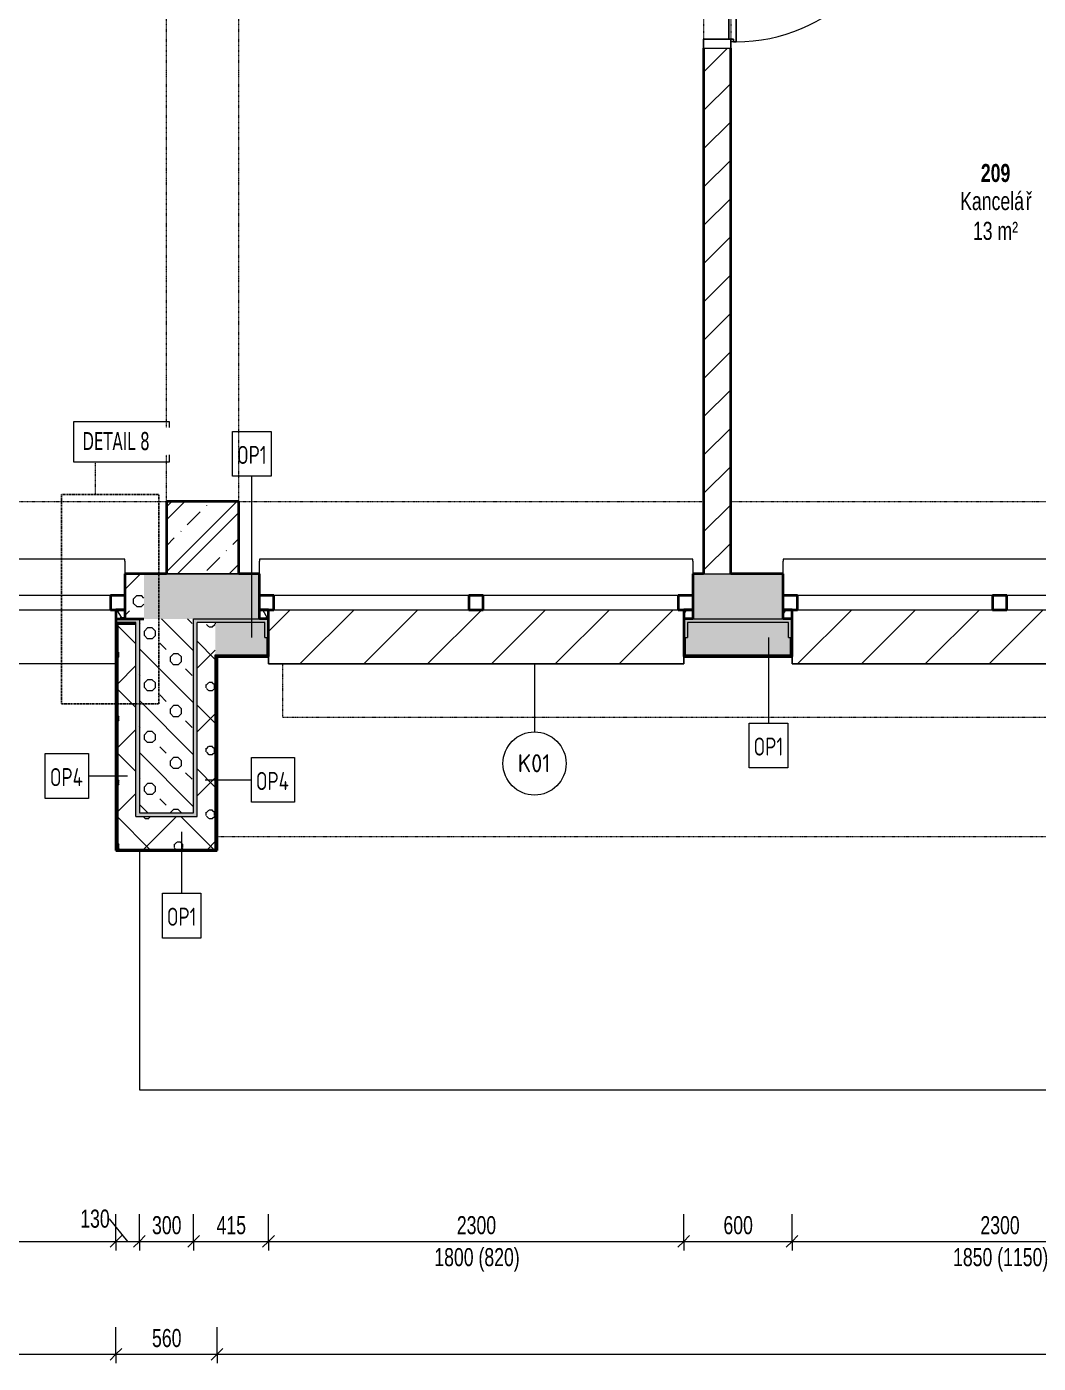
# Model space of a CAD drawing. Header units: millimetres. Extents: x 48671 to 278361, y -45352 to 20466.
# Drawn here: x 82951 to 88553, y -33091 to -25691 of the extents above; entities that cross this region are included whole.
import ezdxf

# ---------------------------------------------------------------- set-up
doc = ezdxf.new("R2010")
doc.units = ezdxf.units.MM
for name, pattern in [('3_Čárkovaná 2_5mm', [5, 2.5, -2.5]), ('Dash dot dot', [5, 2, -1, 0, -1, 0, -1]), ('Čerchovaná se dvěma tečkami', [2.59, 1, -0.53, 0, -0.53, 0, -0.53])]:
    doc.linetypes.add(name, pattern=pattern)
for name, color, linetype, lineweight in [('A-ANNO-DIMS', 211, 'Continuous', 9), ('A-ANNO-DIMS-50', 211, 'Continuous', 9), ('A-AREA-IDEN', 2, 'Continuous', 9), ('A-DETL', 90, 'Continuous', 13), ('A-DOOR', 31, 'Continuous', 13), ('A-DOOR-FRAM', 31, 'Continuous', 25), ('A-FLOR', 192, 'Continuous', 13), ('A-GENM', 13, 'Continuous', 13), ('A-GLAZ', 151, 'Continuous', 13), ('A-WALL', 113, 'Continuous', 13), ('A-WALL-IDEN', 211, 'Continuous', 9), ('A-WALL-PATT', 111, 'Continuous', 35), ('G-ANNO-TEXT', 231, 'Continuous', 9), ('Q-SPCQ', 91, 'Continuous', 13), ('Q-SPCQ-IDEN', 132, 'Continuous', 9), ('S-COLS', 52, 'Continuous', 13)]:
    doc.layers.add(name, color=color, linetype=linetype, lineweight=lineweight)
doc.styles.add('Arial_1', font='arial.ttf', dxfattribs={"width": 0.7, "height": 100})
doc.styles.add('Arial_B', font='arialbd.ttf', dxfattribs={"width": 0.7, "height": 100})
doc.styles.add('ISOCPEUR', font='isocpeur.ttf', dxfattribs={"width": 0.75, "height": 100})
doc.styles.add('ISOCPEUR_1', font='isocpeur.ttf', dxfattribs={"width": 0.9, "height": 100})
doc.styles.add('Tahoma', font='tahoma.ttf', dxfattribs={"width": 0.7, "height": 100})
doc.dimstyles.new('Vnitřní_-_průhledné', dxfattribs={"dimscale": 304.8, "dimtxt": 102.02594, "dimasz": 0.213255, "dimexe": 0.164042, "dimexo": 0.0625, "dimgap": 0.032808, "dimtad": 1, "dimdec": 0, "dimrnd": 5, "dimzin": 0, "dimdsep": 46, "dimtxsty": 'Arial_1', "dimblk1": 'OBLIQUE', "dimblk2": 'OBLIQUE', "dimsah": 1, "dimcen": 0.09, "dimdle": 0.164042, "dimazin": 0, "dimtfac": 1, "dimtdec": 4, "dimtix": 1, "dimtmove": 0, "dimatfit": 3, "dimfxl": 0.492126, "dimfxlon": 1, "dimtvp": 1, "dimtolj": 1, "dimtzin": 0, "dimarcsym": 2})
doc.dimstyles.new('Vnitřní_-_průhledné_2', dxfattribs={"dimscale": 304.8, "dimtxt": 102.02594, "dimasz": 0.213255, "dimexe": 0.164042, "dimexo": 0.0625, "dimgap": 0.032808, "dimtad": 1, "dimdec": 0, "dimrnd": 5, "dimzin": 0, "dimdsep": 46, "dimtxsty": 'Arial_1', "dimblk1": 'OBLIQUE', "dimblk2": 'OBLIQUE', "dimsah": 1, "dimcen": 0.09, "dimdle": 0.164042, "dimazin": 0, "dimtfac": 1, "dimtdec": 4, "dimtix": 1, "dimtmove": 1, "dimatfit": 3, "dimfxl": 0.492126, "dimfxlon": 1, "dimtvp": 1, "dimtolj": 1, "dimtzin": 0, "dimarcsym": 2})
pattern_1 = [(45, (0, 0), (0.0007, 353.5527), []), (315, (0, 0), (353.5527, -0.0007), []), (270, (153.68, 9.56), (176.771, -176.771), [19.139, -334.416]), (270, (199.87, 9.56), (176.771, -176.771), [19.139, -334.416]), (0, (166.57, 23.1), (176.771, 176.771), [19.139, -334.416]), (0, (166.57, -23.1), (176.771, 176.771), [19.139, -334.416]), (45, (153.68, 9.56), (0.0007, 353.5527), [19.139, -230.861]), (45, (186.35, -23.1), (0.0007, 353.5527), [19.139, -230.861]), (315, (186.35, 23.1), (353.5527, -0.0007), [19.139, -230.861]), (315, (153.68, -9.56), (353.5527, -0.0007), [19.139, -230.861])]

# ---------------------------------------------------------------- blocks, each defined once
blk = doc.blocks.new('OKNO_2k_nadsvetlik - OKNO_2k_nadsvetlik 1800x2400-1972502-1NP_NÁVRH B')
at = {"layer": 'A-GLAZ'}
h = blk.add_hatch(dxfattribs=at)
h.set_pattern_fill('FP_55', color=256, style=0, pattern_type=2)
h.set_pattern_definition([(180, (85439.626, -28844.283), (-75, -43.3), [50, -100]), (240, (85389.626, -28844.283), (-0.0011, -86.601905), [50, -100]), (120, (85389.626, -28844.283), (-74.9989, 43.301905), [50, -100])])
h.paths.add_polyline_path([(-1170, 125), (-1200, 125), (-1200, 75), (-1150, 75), (-1150, 125), (-1151, 125)])
h.paths.add_polyline_path([(1150, 125), (1150, 75), (1200, 75), (1200, 125), (1151, 125)])
at = {"layer": 'A-GLAZ', "lineweight": 35}
for p, q in [((-1200, 75), (-1150, 75)), ((-1120, 75), (-1200, 75)), ((-1150, 75), (-1150, 125)), ((-1120, -5), (-1120, 75)), ((40, 75), (-40, 75)), ((-40, 75), (-40, -5)), ((40, -5), (40, 75)), ((1200, 75), (1120, 75)), ((1120, 75), (1120, -5)), ((1150, 125), (1150, 75)), ((1150, 75), (1200, 75)), ((-1200, -5), (-1120, -5)), ((-40, -5), (40, -5)), ((1120, -5), (1200, -5))]:
    blk.add_line(p, q, dxfattribs=at)
at = {"layer": 'A-GLAZ'}
for p, q in [((-40, 75), (-1120, 75)), ((1120, 75), (40, 75)), ((-1120, -5), (-40, -5)), ((40, -5), (1120, -5))]:
    blk.add_line(p, q, dxfattribs=at)
blk = doc.blocks.new('parapet s nosem_vnitní - parapet s nosem_vnitní-1280305-1NP_NÁVRH B')
at = {"layer": 'A-GENM'}
for p, q in [((-1200, -190), (-1200, -120)), ((1200, -120), (1200, -190)), ((-1200, -190), (-1200, -200)), ((-1200, -200), (1200, -200)), ((1200, -200), (1200, -190))]:
    blk.add_line(p, q, dxfattribs=at)
blk = doc.blocks.new('parapet_ext - parapet_ext-1801991-1NP_NÁVRH B')
at = {"layer": 'Q-SPCQ'}
h = blk.add_hatch(dxfattribs=at)
h.set_pattern_fill('FP_56', color=11, style=0, pattern_type=2)
h.set_pattern_definition([(225, (85439.63, -28919.28), (176.7767, -176.7767), [])])
h.paths.add_polyline_path([(-1150, 300), (-1150, 0), (1150, 0), (1150, 300), (-1120, 300)])
at = {"layer": 'Q-SPCQ', "color": 21, "lineweight": 25}
for p, q in [((-1150, 258), (-1150, 300)), ((-1150, 300), (1150, 300)), ((1150, 300), (1150, 258))]:
    blk.add_line(p, q, dxfattribs=at)
blk = doc.blocks.new('OKNO_2k_nadsvetlik - OKNO_2k_nadsvetlik 2400 x 1850-1972488-1NP_NÁVRH B')
at = {"layer": 'A-GLAZ'}
h = blk.add_hatch(dxfattribs=at)
h.set_pattern_fill('FP_57', color=256, style=0, pattern_type=2)
h.set_pattern_definition([(180, (88339.626, -28844.283), (-75, -43.3), [50, -100]), (240, (88289.626, -28844.283), (-0.0011, -86.601905), [50, -100]), (120, (88289.626, -28844.283), (-74.9989, 43.301905), [50, -100])])
h.paths.add_polyline_path([(1151, 125), (1150, 125), (1150, 75), (1200, 75), (1200, 125), (1170, 125)])
h.paths.add_polyline_path([(-1151, 125), (-1200, 125), (-1200, 75), (-1150, 75), (-1150, 125)])
at = {"layer": 'A-GLAZ', "lineweight": 35}
for p, q in [((-1200, 75), (-1150, 75)), ((-1120, 75), (-1200, 75)), ((-1150, 75), (-1150, 125)), ((-1120, -5), (-1120, 75)), ((40, 75), (-40, 75)), ((-40, 75), (-40, -5)), ((40, -5), (40, 75)), ((1200, 75), (1120, 75)), ((1120, 75), (1120, -5)), ((1150, 125), (1150, 75)), ((1150, 75), (1200, 75)), ((-1200, -5), (-1120, -5)), ((-40, -5), (40, -5)), ((1120, -5), (1200, -5))]:
    blk.add_line(p, q, dxfattribs=at)
at = {"layer": 'A-GLAZ'}
for p, q in [((-40, 75), (-1120, 75)), ((1120, 75), (40, 75)), ((-1120, -5), (-40, -5)), ((40, -5), (1120, -5))]:
    blk.add_line(p, q, dxfattribs=at)
blk = doc.blocks.new('parapet_ext - parapet_ext-V15-1NP_NÁVRH B')
at = {"layer": 'Q-SPCQ'}
h = blk.add_hatch(dxfattribs=at)
h.set_pattern_fill('FP_58', color=11, style=0, pattern_type=2)
h.set_pattern_definition([(225, (88339.63, -28919.28), (176.7767, -176.7767), [])])
h.paths.add_polyline_path([(-1150, 300), (-1150, 0), (1150, 0), (1150, 300), (-1120, 300)])
at = {"layer": 'Q-SPCQ', "color": 21, "lineweight": 25}
for p, q in [((-1150, 258), (-1150, 300)), ((-1150, 300), (1150, 300)), ((1150, 300), (1150, 258))]:
    blk.add_line(p, q, dxfattribs=at)
blk = doc.blocks.new('DVERE_1k_oblozka - DD03_01_900x1970_koupelna-V47-1NP_NÁVRH B')
at = {"layer": 'A-DOOR'}
for p, q in [((-465, 72.1), (-465, 1032.1)), ((355, 102.1), (-355, 102.1)), ((465, 102.1), (465, 72.1)), ((-450, 72.1), (-500, 72.1)), ((-500, 72.1), (-500, -77.9)), ((-450, -77.9), (-450, 72.1)), ((500, 72.1), (450, 72.1)), ((450, 72.1), (450, -77.9)), ((500, -77.9), (500, 72.1)), ((-500, -77.9), (-450, -77.9)), ((450, -77.9), (500, -77.9))]:
    blk.add_line(p, q, dxfattribs=at)
at = {"layer": 'A-DOOR', "lineweight": 25}
for p, q in [((465, 102.1), (-465, 102.1)), ((-465, 102.1), (-465, 87.1)), ((-465, 87.1), (-450, 87.1)), ((-450, 87.1), (-450, 72.1)), ((450, 72.1), (450, 87.1)), ((450, 87.1), (465, 87.1)), ((465, 87.1), (465, 102.1)), ((-450, 62.1), (450, 62.1))]:
    blk.add_line(p, q, dxfattribs=at)
at = {"layer": 'A-DOOR', "linetype": 'Čerchovaná se dvěma tečkami'}
for p, q in [((-450, 72.1), (450, 72.1)), ((-450, -77.9), (450, -77.9))]:
    blk.add_line(p, q, dxfattribs=at)
at = {"layer": 'A-DOOR'}
blk.add_arc((-465, 102.1), 930, 360, 90, dxfattribs=at)
at = {"layer": 'A-DOOR-FRAM'}
for p, q in [((-450, 72.1), (-500, 72.1)), ((-450, -77.9), (-450, 72.1)), ((450, 72.1), (450, -77.9)), ((450, 72.1), (500, 72.1)), ((-500, -77.9), (-450, -77.9)), ((500, -77.9), (450, -77.9))]:
    blk.add_line(p, q, dxfattribs=at)
blk = doc.blocks.new('OKNO_3k_nadsvetlik - OKNO_3k_nadsvetlik_3495 x 1850-1975438-1NP_NÁVRH B')
at = {"layer": 'A-GLAZ'}
h = blk.add_hatch(dxfattribs=at)
h.set_pattern_fill('FP_99', color=11, style=0, pattern_type=2)
h.set_pattern_definition([(180, (81747.126, -28844.283), (-75, -43.3), [50, -100]), (240, (81697.126, -28844.283), (-0.0011, -86.601905), [50, -100]), (120, (81697.126, -28844.283), (-74.9989, 43.301905), [50, -100])])
h.paths.add_polyline_path([(-1698.5, 125), (-1747.5, 125), (-1747.5, 75), (-1697.5, 75), (-1697.5, 125)])
h.paths.add_polyline_path([(1747.5, 125), (1697.5, 125), (1697.5, 75), (1747.5, 75)])
at = {"layer": 'A-GLAZ', "color": 1, "lineweight": 35}
for p, q in [((-1747.5, 75), (-1697.5, 75)), ((-1667.5, 75), (-1747.5, 75)), ((-1697.5, 75), (-1697.5, 125)), ((-1667.5, -5), (-1667.5, 75)), ((-507.5, 75), (-587.5, 75)), ((-587.5, 75), (-587.5, -5)), ((-507.5, -5), (-507.5, 75)), ((587.5, 75), (507.5, 75)), ((507.5, 75), (507.5, -5)), ((587.5, -5), (587.5, 75)), ((1747.5, 75), (1667.5, 75)), ((1667.5, 75), (1667.5, -5)), ((1697.5, 125), (1697.5, 75)), ((1697.5, 75), (1747.5, 75)), ((-1747.5, -5), (-1667.5, -5)), ((-587.5, -5), (-507.5, -5)), ((507.5, -5), (587.5, -5)), ((1667.5, -5), (1747.5, -5))]:
    blk.add_line(p, q, dxfattribs=at)
at = {"layer": 'A-GLAZ', "color": 11}
for p, q in [((-587.5, 75), (-1667.5, 75)), ((507.5, 75), (-507.5, 75)), ((1667.5, 75), (587.5, 75)), ((-1667.5, -5), (-587.5, -5)), ((-507.5, -5), (507.5, -5)), ((587.5, -5), (1667.5, -5))]:
    blk.add_line(p, q, dxfattribs=at)
blk = doc.blocks.new('parapet s nosem_vnitní - parapet s nosem_vnitní-1423029-1NP_NÁVRH B')
at = {"layer": 'A-GENM', "color": 11}
for p, q in [((-1747.5, -190), (-1747.5, -120)), ((-1747.5, -190), (-1747.5, -200)), ((-1747.5, -200), (1722.5, -200))]:
    blk.add_line(p, q, dxfattribs=at)
blk = doc.blocks.new('parapet_ext - parapet_ext-1802047-1NP_NÁVRH B')
at = {"layer": 'Q-SPCQ', "color": 11}
for p, q in [((-1697.5, 300), (1697.5, 300)), ((1697.5, 300), (1697.5, 258))]:
    blk.add_line(p, q, dxfattribs=at)
blk = doc.blocks.new('DIMBLOCK125-1NP_NÁVRH B')
at = {"layer": 'A-ANNO-DIMS-50'}
for p, q in [((80049.6, -32416.4), (80049.6, -32266.4)), ((83444.6, -32416.4), (83444.6, -32266.4)), ((80049.6, -32416.4), (83444.6, -32416.4)), ((80049.6, -32416.4), (80049.6, -32466.4)), ((83444.6, -32416.4), (83444.6, -32466.4))]:
    blk.add_line(p, q, dxfattribs=at)
at = {"layer": 'A-ANNO-DIMS-50', "lineweight": 18}
for p, q in [((80049.6, -32416.4), (80082.1, -32383.9)), ((83444.6, -32416.4), (83477.1, -32383.9)), ((80049.6, -32416.4), (80017.1, -32448.9)), ((83444.6, -32416.4), (83412.1, -32448.9))]:
    blk.add_line(p, q, dxfattribs=at)
at = {"layer": 'A-ANNO-DIMS-50', "color": 0, "char_height": 100, "attachment_point": 1, "line_spacing_factor": 0.941778, "style": 'Arial_1'}
for s, insert, width in [('3395', (81640.4, -32276.6), 256.164), ('1850 (1160)', (81488.9, -32453.6), 619.69)]:
    blk.add_mtext(s, dxfattribs=dict(at, insert=insert, width=width))
blk = doc.blocks.new('_Oblique')
at = {"color": 0, "linetype": 'ByBlock', "lineweight": -2}
blk.add_line((-0.5, -0.5), (0.5, 0.5), dxfattribs=at)
blk = doc.blocks.new('DIMBLOCK126-1NP_NÁVRH B')
at = {"layer": 'A-ANNO-DIMS-50'}
for p, q in [((83444.6, -32416.4), (83444.6, -32266.4)), ((83574.6, -32416.4), (83574.6, -32266.4)), ((83407.2, -32291.8), (83509.6, -32416.4)), ((83407.2, -32291.8), (83407.2, -32291.8)), ((83444.6, -32416.4), (83574.6, -32416.4)), ((83444.6, -32416.4), (83444.6, -32466.4)), ((83574.6, -32416.4), (83574.6, -32466.4))]:
    blk.add_line(p, q, dxfattribs=at)
at = {"layer": 'A-ANNO-DIMS-50', "lineweight": 18}
for p, q in [((83444.6, -32416.4), (83477.1, -32383.9)), ((83574.6, -32416.4), (83607.1, -32383.9)), ((83444.6, -32416.4), (83412.1, -32448.9)), ((83574.6, -32416.4), (83542.1, -32448.9))]:
    blk.add_line(p, q, dxfattribs=at)
at = {"layer": 'A-ANNO-DIMS-50', "color": 0, "insert": (83247.1, -32240.5), "char_height": 100, "width": 192.123, "attachment_point": 1, "line_spacing_factor": 0.941778, "style": 'Arial_1'}
blk.add_mtext('130', dxfattribs=at)
blk = doc.blocks.new('DIMBLOCK127-1NP_NÁVRH B')
at = {"layer": 'A-ANNO-DIMS-50'}
for p, q in [((83574.6, -32416.4), (83574.6, -32266.4)), ((83874.6, -32416.4), (83874.6, -32266.4)), ((83574.6, -32416.4), (83874.6, -32416.4)), ((83574.6, -32416.4), (83574.6, -32466.4)), ((83874.6, -32416.4), (83874.6, -32466.4))]:
    blk.add_line(p, q, dxfattribs=at)
at = {"layer": 'A-ANNO-DIMS-50', "lineweight": 18}
for p, q in [((83574.6, -32416.4), (83607.1, -32383.9)), ((83874.6, -32416.4), (83907.1, -32383.9)), ((83574.6, -32416.4), (83542.1, -32448.9)), ((83874.6, -32416.4), (83842.1, -32448.9))]:
    blk.add_line(p, q, dxfattribs=at)
at = {"layer": 'A-ANNO-DIMS-50', "color": 0, "insert": (83644.6, -32276.6), "char_height": 100, "width": 192.123, "attachment_point": 1, "line_spacing_factor": 0.941778, "style": 'Arial_1'}
blk.add_mtext('300', dxfattribs=at)
blk = doc.blocks.new('DIMBLOCK128-1NP_NÁVRH B')
at = {"layer": 'A-ANNO-DIMS-50'}
for p, q in [((83874.6, -32416.4), (83874.6, -32266.4)), ((84289.6, -32416.4), (84289.6, -32266.4)), ((83874.6, -32416.4), (84289.6, -32416.4)), ((83874.6, -32416.4), (83874.6, -32466.4)), ((84289.6, -32416.4), (84289.6, -32466.4))]:
    blk.add_line(p, q, dxfattribs=at)
at = {"layer": 'A-ANNO-DIMS-50', "lineweight": 18}
for p, q in [((83874.6, -32416.4), (83907.1, -32383.9)), ((84289.6, -32416.4), (84322.1, -32383.9)), ((83874.6, -32416.4), (83842.1, -32448.9)), ((84289.6, -32416.4), (84257.1, -32448.9))]:
    blk.add_line(p, q, dxfattribs=at)
at = {"layer": 'A-ANNO-DIMS-50', "color": 0, "insert": (84002.1, -32276.6), "char_height": 100, "width": 192.123, "attachment_point": 1, "line_spacing_factor": 0.941778, "style": 'Arial_1'}
blk.add_mtext('415', dxfattribs=at)
blk = doc.blocks.new('DIMBLOCK129-1NP_NÁVRH B')
at = {"layer": 'A-ANNO-DIMS-50'}
for p, q in [((84289.6, -32416.4), (84289.6, -32266.4)), ((86589.6, -32416.4), (86589.6, -32266.4)), ((84289.6, -32416.4), (86589.6, -32416.4)), ((84289.6, -32416.4), (84289.6, -32466.4)), ((86589.6, -32416.4), (86589.6, -32466.4))]:
    blk.add_line(p, q, dxfattribs=at)
at = {"layer": 'A-ANNO-DIMS-50', "lineweight": 18}
for p, q in [((84289.6, -32416.4), (84322.1, -32383.9)), ((86589.6, -32416.4), (86622.1, -32383.9)), ((84289.6, -32416.4), (84257.1, -32448.9)), ((86589.6, -32416.4), (86557.1, -32448.9))]:
    blk.add_line(p, q, dxfattribs=at)
at = {"layer": 'A-ANNO-DIMS-50', "color": 0, "char_height": 100, "attachment_point": 1, "line_spacing_factor": 0.941778, "style": 'Arial_1'}
for s, insert, width in [('2300', (85332.9, -32276.6), 256.164), ('1800 (820)', (85208.1, -32453.6), 555.649)]:
    blk.add_mtext(s, dxfattribs=dict(at, insert=insert, width=width))
blk = doc.blocks.new('DIMBLOCK130-1NP_NÁVRH B')
at = {"layer": 'A-ANNO-DIMS-50'}
for p, q in [((86589.6, -32416.4), (86589.6, -32266.4)), ((87189.6, -32416.4), (87189.6, -32266.4)), ((86589.6, -32416.4), (87189.6, -32416.4)), ((86589.6, -32416.4), (86589.6, -32466.4)), ((87189.6, -32416.4), (87189.6, -32466.4))]:
    blk.add_line(p, q, dxfattribs=at)
at = {"layer": 'A-ANNO-DIMS-50', "lineweight": 18}
for p, q in [((86589.6, -32416.4), (86622.1, -32383.9)), ((87189.6, -32416.4), (87222.1, -32383.9)), ((86589.6, -32416.4), (86557.1, -32448.9)), ((87189.6, -32416.4), (87157.1, -32448.9))]:
    blk.add_line(p, q, dxfattribs=at)
at = {"layer": 'A-ANNO-DIMS-50', "color": 0, "insert": (86809.6, -32276.6), "char_height": 100, "width": 192.123, "attachment_point": 1, "line_spacing_factor": 0.941778, "style": 'Arial_1'}
blk.add_mtext('600', dxfattribs=at)
blk = doc.blocks.new('DIMBLOCK131-1NP_NÁVRH B')
at = {"layer": 'A-ANNO-DIMS-50'}
for p, q in [((87189.6, -32416.4), (87189.6, -32266.4)), ((89489.6, -32416.4), (89489.6, -32266.4)), ((87189.6, -32416.4), (89489.6, -32416.4)), ((87189.6, -32416.4), (87189.6, -32466.4)), ((89489.6, -32416.4), (89489.6, -32466.4))]:
    blk.add_line(p, q, dxfattribs=at)
at = {"layer": 'A-ANNO-DIMS-50', "lineweight": 18}
for p, q in [((87189.6, -32416.4), (87222.1, -32383.9)), ((89489.6, -32416.4), (89522.1, -32383.9)), ((87189.6, -32416.4), (87157.1, -32448.9)), ((89489.6, -32416.4), (89457.1, -32448.9))]:
    blk.add_line(p, q, dxfattribs=at)
at = {"layer": 'A-ANNO-DIMS-50', "color": 0, "char_height": 100, "attachment_point": 1, "line_spacing_factor": 0.941778, "style": 'Arial_1'}
for s, insert, width in [('2300', (88232.9, -32276.6), 256.164), ('1850 (1150)', (88081.4, -32453.6), 619.69)]:
    blk.add_mtext(s, dxfattribs=dict(at, insert=insert, width=width))
blk = doc.blocks.new('DIMBLOCK155-1NP_NÁVRH B')
at = {"layer": 'A-ANNO-DIMS-50'}
for p, q in [((77231.6, -33041.3), (77231.6, -32891.3)), ((83444.6, -33041.3), (83444.6, -32891.3)), ((77231.6, -33041.3), (83444.6, -33041.3)), ((77231.6, -33041.3), (77231.6, -33091.3)), ((83444.6, -33041.3), (83444.6, -33091.3))]:
    blk.add_line(p, q, dxfattribs=at)
at = {"layer": 'A-ANNO-DIMS-50', "lineweight": 18}
for p, q in [((77231.6, -33041.3), (77199.1, -33073.8)), ((77231.6, -33041.3), (77264.1, -33008.8)), ((83444.6, -33041.3), (83412.1, -33073.8)), ((83444.6, -33041.3), (83477.1, -33008.8))]:
    blk.add_line(p, q, dxfattribs=at)
at = {"layer": 'A-ANNO-DIMS-50', "color": 0, "insert": (80231.4, -32901.5), "char_height": 100, "width": 256.164, "attachment_point": 1, "line_spacing_factor": 0.941778, "style": 'Arial_1'}
blk.add_mtext('6215', dxfattribs=at)
blk = doc.blocks.new('DIMBLOCK156-1NP_NÁVRH B')
at = {"layer": 'A-ANNO-DIMS-50'}
for p, q in [((83444.6, -33041.3), (83444.6, -32891.3)), ((84004.6, -33041.3), (84004.6, -32891.3)), ((83444.6, -33041.3), (84004.6, -33041.3)), ((83444.6, -33041.3), (83444.6, -33091.3)), ((84004.6, -33041.3), (84004.6, -33091.3))]:
    blk.add_line(p, q, dxfattribs=at)
at = {"layer": 'A-ANNO-DIMS-50', "lineweight": 18}
for p, q in [((83444.6, -33041.3), (83412.1, -33073.8)), ((83444.6, -33041.3), (83477.1, -33008.8)), ((84004.6, -33041.3), (83972.1, -33073.8)), ((84004.6, -33041.3), (84037.1, -33008.8))]:
    blk.add_line(p, q, dxfattribs=at)
at = {"layer": 'A-ANNO-DIMS-50', "color": 0, "insert": (83644.6, -32901.5), "char_height": 100, "width": 192.123, "attachment_point": 1, "line_spacing_factor": 0.941778, "style": 'Arial_1'}
blk.add_mtext('560', dxfattribs=at)
blk = doc.blocks.new('DIMBLOCK157-1NP_NÁVRH B')
at = {"layer": 'A-ANNO-DIMS-50'}
for p, q in [((84004.6, -33041.3), (84004.6, -32891.3)), ((95844.6, -33041.3), (95844.6, -32891.3)), ((84004.6, -33041.3), (95844.6, -33041.3)), ((84004.6, -33041.3), (84004.6, -33091.3)), ((95844.6, -33041.3), (95844.6, -33091.3))]:
    blk.add_line(p, q, dxfattribs=at)
at = {"layer": 'A-ANNO-DIMS-50', "lineweight": 18}
for p, q in [((84004.6, -33041.3), (83972.1, -33073.8)), ((84004.6, -33041.3), (84037.1, -33008.8)), ((95844.6, -33041.3), (95812.1, -33073.8)), ((95844.6, -33041.3), (95877.1, -33008.8))]:
    blk.add_line(p, q, dxfattribs=at)
at = {"layer": 'A-ANNO-DIMS-50', "color": 0, "insert": (89791.2, -32901.5), "char_height": 100, "width": 320.204, "attachment_point": 1, "line_spacing_factor": 0.941778, "style": 'Arial_1'}
blk.add_mtext('11840', dxfattribs=at)
blk = doc.blocks.new('Popiska speciální vybavení - Popiska okna_Bublina-1426311-1NP_NÁVRH B')
at = {"layer": 'Q-SPCQ-IDEN'}
blk.add_circle((0, 0), 3.5, dxfattribs=at)

msp = doc.modelspace()

# ---------------------------------------------------------------- hatches: boundary and pattern name
at = {"layer": 'A-WALL-PATT', "lineweight": 13}
h = msp.add_hatch(dxfattribs=at)
h.set_pattern_fill('FP_21', color=256, style=0, pattern_type=2)
h.set_pattern_definition([(45, (0, 0), (-106.06602, 106.06602), [])])
h.paths.add_polyline_path([(86771.1, -28719.3), (86849.6, -28719.3), (86849.6, -25809.3), (86699.6, -25809.3), (86699.6, -28719.3)])
h.paths.add_polyline_path([(86849.6, -24809.3), (86849.6, -24281.8), (86699.6, -24281.8), (86699.6, -24809.3), (86774.6, -24809.3)])
h = msp.add_hatch(dxfattribs=at)
h.set_pattern_fill('FP_18', color=256, angle=45, style=0, pattern_type=2)
h.set_pattern_definition([(45, (87111.85, -28969.28), (-143.684, 143.684), []), (360, (87340.8, -28901.98), (143.684, 143.684), [25.4, -261.968]), (45, (87366.2, -28901.98), (-143.684, 143.684), [25.4, -177.8]), (90, (87384.15, -28884.02), (-143.684, 143.684), [25.4, -261.968]), (135, (87384.15, -28858.62), (-143.684, -143.684), [25.4, -177.8]), (360, (87340.8, -28840.66), (143.684, 143.684), [25.4, -261.968]), (45, (87322.83, -28858.62), (-143.684, 143.684), [25.4, -177.8]), (90, (87322.83, -28884.02), (-143.684, 143.684), [25.4, -261.968]), (135, (87340.8, -28901.98), (-143.684, -143.684), [25.4, -177.8]), (45, (87407.38, -28817.44), (-143.684, 143.684), [50.8, -152.4])])
h.paths.add_polyline_path([(95974.6, -28969.3), (96390.4, -28969.3), (96390.4, -28719.3), (95609.6, -28719.3), (95609.6, -28969.3), (95844, -28969.3)])
h.paths.add_polyline_path([(94389.6, -28969.3), (94709.6, -28969.3), (94709.6, -28719.3), (94389.6, -28719.3), (94389.6, -28884.9)])
h.paths.add_polyline_path([(92589.6, -28969.3), (93189.6, -28969.3), (93189.6, -28719.3), (92589.6, -28719.3)])
h.paths.add_polyline_path([(90189.6, -28969.3), (90189.6, -28719.3), (89539.6, -28719.3), (89539.6, -28969.3), (90124.6, -28969.3)])
h.paths.add_polyline_path([(86699.6, -28969.3), (87139.6, -28969.3), (87139.6, -28719.3), (86639.6, -28719.3), (86639.6, -28969.3)])
h.paths.add_polyline_path([(79924.6, -28969.3), (79999.6, -28969.3), (79999.6, -28719.3), (79399.6, -28719.3), (79399.6, -28969.3)])
h.paths.add_polyline_path([(84124.6, -28969.3), (84239.6, -28969.3), (84239.6, -28719.3), (83599.6, -28719.3), (83599.6, -28969.3), (83874.6, -28969.3)])
h.paths.add_polyline_path([(77689.6, -28969.3), (78199.6, -28969.3), (78199.6, -28719.3), (77689.6, -28719.3)])
h = msp.add_hatch(dxfattribs=at)
h.set_pattern_fill('FP_100', color=11, angle=45, style=0, pattern_type=2)
h.set_pattern_definition([(45, (83618.97, -28969.28), (-143.68, 143.68), []), (360, (83847.92, -28901.98), (143.684, 143.684), [25.4, -261.97]), (45, (83873.32, -28901.98), (-143.68, 143.68), [25.4, -177.8]), (90, (83891.28, -28884.02), (-143.684, 143.684), [25.4, -261.97]), (135, (83891.28, -28858.62), (-143.68, -143.68), [25.4, -177.8]), (360, (83847.92, -28840.66), (143.684, 143.684), [25.4, -261.97]), (45, (83829.96, -28858.62), (-143.68, 143.68), [25.4, -177.8]), (90, (83829.96, -28884.02), (-143.684, 143.684), [25.4, -261.97]), (135, (83847.92, -28901.98), (-143.68, -143.68), [25.4, -177.8]), (45, (83914.5, -28817.44), (-143.68, 143.68), [50.8, -152.4])])
h.paths.add_polyline_path([(83494.6, -28969.3), (83599.6, -28969.3), (83599.6, -28719.3), (83494.6, -28719.3), (83494.6, -28884.9)])
h = msp.add_hatch(dxfattribs=at)
h.set_pattern_fill('FP_8', color=11, style=0, pattern_type=2)
h.set_pattern_definition(pattern_1)
h.paths.add_polyline_path([(94709.9, -29169.3), (94751.6, -29169.3), (94751.6, -29073.3), (94739.6, -29073.3), (94739.6, -28989.3), (94359.6, -28989.3), (94359.6, -29073.3), (94347.6, -29073.3), (94347.6, -29169.3)])
h.paths.add_polyline_path([(95567.6, -29169.3), (95854.6, -29169.3), (95854.6, -28988.3), (95844.6, -28988.3), (95844.6, -28989.3), (95579.6, -28989.3), (95579.6, -29073.3), (95567.6, -29073.3)])
h.paths.add_polyline_path([(96274.6, -29169.3), (96294.6, -29169.3), (96294.6, -28989.3), (96274.6, -28989.3), (96274.6, -29051.3)])
h.paths.add_polyline_path([(93231.6, -29169.3), (93231.6, -29073.3), (93219.6, -29073.3), (93219.6, -28989.3), (92559.6, -28989.3), (92559.6, -29073.3), (92547.6, -29073.3), (92547.6, -29169.3), (92819.7, -29169.3)])
h.paths.add_polyline_path([(90231.6, -29169.3), (90231.6, -29073.3), (90219.6, -29073.3), (90219.6, -28989.3), (89509.6, -28989.3), (89509.6, -29073.3), (89497.6, -29073.3), (89497.6, -29169.3), (89795.4, -29169.3)])
h.paths.add_polyline_path([(86771.1, -29169.3), (87181.6, -29169.3), (87181.6, -29073.3), (87169.6, -29073.3), (87169.6, -28989.3), (86609.6, -28989.3), (86609.6, -29073.3), (86597.6, -29073.3), (86597.6, -29169.3)])
h.paths.add_polyline_path([(84004.6, -29169.3), (84281.6, -29169.3), (84281.6, -29073.3), (84269.6, -29073.3), (84269.6, -28989.3), (83994.6, -28989.3), (83994.6, -29169.3), (83999.6, -29169.3)])
h.paths.add_polyline_path([(79966.4, -29169.3), (80041.6, -29169.3), (80041.6, -29073.3), (80029.6, -29073.3), (80029.6, -28989.3), (79369.6, -28989.3), (79369.6, -29073.3), (79357.6, -29073.3), (79357.6, -29169.3)])
h.paths.add_polyline_path([(78076.2, -29169.3), (78241.6, -29169.3), (78241.6, -29073.3), (78229.6, -29073.3), (78229.6, -28989.3), (77239.6, -28989.3), (77239.6, -29169.3), (77698.1, -29169.3)])
at = {"layer": 'A-WALL-PATT'}
h = msp.add_hatch(color=11, dxfattribs=at)
h.paths.add_polyline_path([(95579.6, -29073.3), (95579.6, -28989.3), (95844.6, -28989.3), (95844.6, -28988.3), (95974.6, -28988.3), (95974.6, -28969.3), (95559.6, -28969.3), (95559.6, -29073.3), (95567.6, -29073.3)])
h.paths.add_polyline_path([(94751.6, -29073.3), (94759.6, -29073.3), (94759.6, -28969.3), (94339.6, -28969.3), (94339.6, -29073.3), (94359.6, -29073.3), (94359.6, -28989.3), (94739.6, -28989.3), (94739.6, -29073.3)])
h.paths.add_polyline_path([(93231.6, -29073.3), (93239.6, -29073.3), (93239.6, -28969.3), (92539.6, -28969.3), (92539.6, -29073.3), (92559.6, -29073.3), (92559.6, -28989.3), (93219.6, -28989.3), (93219.6, -29073.3)])
h.paths.add_polyline_path([(90239.6, -29073.3), (90239.6, -28969.3), (89489.6, -28969.3), (89489.6, -29073.3), (89509.6, -29073.3), (89509.6, -28989.3), (90219.6, -28989.3), (90219.6, -29073.3), (90236.6, -29073.3)])
h.paths.add_polyline_path([(86597.6, -29073.3), (86609.6, -29073.3), (86609.6, -28989.3), (87169.6, -28989.3), (87169.6, -29073.3), (87189.6, -29073.3), (87189.6, -28969.3), (86589.6, -28969.3), (86589.6, -29073.3), (86592.6, -29073.3)])
h.paths.add_polyline_path([(84289.6, -29073.3), (84289.6, -28969.3), (83874.6, -28969.3), (83874.6, -28989.3), (84269.6, -28989.3), (84269.6, -29073.3), (84286.6, -29073.3)])
h.paths.add_polyline_path([(80046.6, -29073.3), (80049.6, -29073.3), (80049.6, -28969.3), (79349.6, -28969.3), (79349.6, -29073.3), (79369.6, -29073.3), (79369.6, -28989.3), (80029.6, -28989.3), (80029.6, -29073.3), (80041.6, -29073.3)])
h.paths.add_polyline_path([(78241.6, -29073.3), (78249.6, -29073.3), (78249.6, -28969.3), (77419.6, -28969.3), (77419.6, -28989.3), (78229.6, -28989.3), (78229.6, -29073.3)])
h.paths.add_polyline_path([(83574.6, -28989.3), (83574.6, -28969.3), (83444.6, -28969.3), (83444.6, -28989.3), (83554.6, -28989.3)])
at = {"layer": 'A-WALL-PATT', "lineweight": 13}
h = msp.add_hatch(dxfattribs=at)
h.set_pattern_fill('FP_8', color=11, style=0, pattern_type=2)
h.set_pattern_definition(pattern_1)
h.paths.add_polyline_path([(83454.6, -30064.3), (83554.6, -30064.3), (83554.6, -28999.3), (83454.6, -28999.3), (83454.6, -30044.3)])
for points in [[(83554.6, -30044.3), (83574.6, -30044.3), (83574.6, -28989.3), (83554.6, -28989.3), (83554.6, -29550.6)], [(83874.6, -30064.3), (83894.6, -30064.3), (83894.6, -28989.3), (83874.6, -28989.3), (83874.6, -30044.3)], [(83874.6, -30064.3), (83874.6, -30044.3), (83554.6, -30044.3), (83554.6, -30064.3), (83746.8, -30064.3)]]:
    msp.add_hatch(color=11, dxfattribs=at).paths.add_polyline_path(points)
h = msp.add_hatch(dxfattribs=at)
h.set_pattern_fill('FP_24', color=256, angle=45, style=0, pattern_type=2)
h.set_pattern_definition([(135, (83874.63, -29434.94), (-143.684, -143.684), []), (90, (83807.32, -29205.99), (-143.684, 143.684), [25.4, -261.968]), (135, (83807.32, -29180.6), (-143.684, -143.684), [25.4, -177.8]), (180, (83789.36, -29162.63), (-143.684, -143.684), [25.4, -261.968]), (225, (83763.96, -29162.63), (143.684, -143.684), [25.4, -177.8]), (90, (83746, -29205.99), (-143.684, 143.684), [25.4, -261.968]), (135, (83763.96, -29223.95), (-143.684, -143.684), [25.4, -177.8]), (180, (83789.36, -29223.95), (-143.684, -143.684), [25.4, -261.968]), (225, (83807.32, -29206), (143.684, -143.684), [25.4, -177.8]), (135, (83722.78, -29139.4), (-143.684, -143.684), [50.8, -152.4])])
h.paths.add_polyline_path([(83746.8, -30044.3), (83874.6, -30044.3), (83874.6, -28969.3), (83574.6, -28969.3), (83574.6, -30044.3)])
h = msp.add_hatch(dxfattribs=at)
h.set_pattern_fill('FP_8', color=11, style=0, pattern_type=2)
h.set_pattern_definition(pattern_1)
h.paths.add_polyline_path([(83994.6, -30244.3), (83994.6, -28999.3), (83894.6, -28999.3), (83894.6, -30244.3)])
h = msp.add_hatch(dxfattribs=at)
h.set_pattern_fill('FP_8', color=11, style=0, pattern_type=2)
h.set_pattern_definition(pattern_1)
h.paths.add_polyline_path([(83454.6, -30244.3), (83894.6, -30244.3), (83894.6, -30064.3), (83454.6, -30064.3)])
at = {"layer": 'S-COLS'}
h = msp.add_hatch(dxfattribs=at)
h.set_pattern_fill('FP_26', color=256, style=0, pattern_type=2)
h.set_pattern_definition([(45, (0, 0), (-179.6051, 179.6051), []), (45, (71.84, 0), (-179.6051, 179.6051), []), (45, (215.53, 0), (-107.7631, 251.4472), [101.6, -50.8, 1.676, -49.124])])
h.paths.add_polyline_path([(84124.6, -28719.3), (84124.6, -28319.3), (83724.6, -28319.3), (83724.6, -28719.3), (83746.8, -28719.3)])

# ---------------------------------------------------------------- linework, layer by layer
at = {"layer": 'A-DETL', "linetype": 'Dash dot dot'}
for p, q in [((83724.6, -28319.3), (83724.6, -22679.3)), ((84124.6, -28319.3), (84124.6, -22679.3)), ((83331.1, -28280.7), (83331.1, -28100.7)), ((80024.6, -28319.3), (83724.6, -28319.3)), ((84124.6, -28319.3), (86699.6, -28319.3)), ((86849.6, -28319.3), (89724.6, -28319.3)), ((84369.6, -29514.3), (84369.6, -29219.3)), ((84369.6, -29514.3), (89454.6, -29514.3)), ((84004.6, -30174.3), (95844.6, -30174.3))]:
    msp.add_line(p, q, dxfattribs=at)
at = {"layer": 'A-DETL'}
for p, q in [((83208.8, -27878.5), (83208.8, -28100.7)), ((83741.3, -27878.5), (83208.8, -27878.5)), ((83741.3, -28100.7), (83741.3, -27878.5)), ((83208.8, -28100.7), (83741.3, -28100.7))]:
    msp.add_line(p, q, dxfattribs=at)
at = {"layer": 'A-DETL', "linetype": '3_Čárkovaná 2_5mm', "lineweight": 25}
for p, q in [((83142.5, -28280.7), (83142.5, -29440.7)), ((83682.5, -28280.7), (83142.5, -28280.7)), ((83682.5, -29440.7), (83682.5, -28280.7)), ((83142.5, -29440.7), (83682.5, -29440.7))]:
    msp.add_line(p, q, dxfattribs=at)
at = {"layer": 'A-FLOR'}
for p, q in [((83574.6, -30252.3), (83574.6, -31576.8)), ((83574.6, -31576.8), (96248.2, -31576.8))]:
    msp.add_line(p, q, dxfattribs=at)
at = {"layer": 'A-WALL', "lineweight": 35}
for p, q in [((86699.6, -25809.3), (86699.6, -28719.3)), ((86849.6, -28719.3), (86849.6, -25809.3)), ((83724.6, -28719.3), (83494.6, -28719.3)), ((84239.6, -28719.3), (84124.6, -28719.3)), ((84239.6, -28969.3), (84239.6, -28719.3)), ((86699.6, -28719.3), (86639.6, -28719.3)), ((86639.6, -28719.3), (86639.6, -28969.3)), ((87139.6, -28719.3), (86849.6, -28719.3)), ((87139.6, -28969.3), (87139.6, -28719.3))]:
    msp.add_line(p, q, dxfattribs=at)
at = {"layer": 'A-WALL', "color": 1, "lineweight": 35}
for p, q in [((83494.6, -28719.3), (83494.6, -28969.3)), ((83444.6, -28969.3), (83444.6, -30252.3)), ((83444.6, -28969.3), (83599.6, -28969.3)), ((84289.6, -28969.3), (84239.6, -28969.3)), ((84289.6, -29177.3), (84289.6, -28969.3)), ((86639.6, -28969.3), (86589.6, -28969.3)), ((86589.6, -28969.3), (86589.6, -29177.3)), ((87189.6, -28969.3), (87139.6, -28969.3)), ((87189.6, -29177.3), (87189.6, -28969.3)), ((84004.6, -30252.3), (84004.6, -29177.3)), ((84004.6, -29177.3), (84289.6, -29177.3)), ((86589.6, -29177.3), (87189.6, -29177.3)), ((83444.6, -30252.3), (84004.6, -30252.3))]:
    msp.add_line(p, q, dxfattribs=at)
at = {"layer": 'A-WALL'}
for p, q in [((84124.6, -28719.3), (83724.6, -28719.3)), ((86699.6, -28719.3), (86849.6, -28719.3)), ((83574.6, -28969.3), (83574.6, -30044.3)), ((83874.6, -28969.3), (84239.6, -28969.3)), ((83874.6, -30044.3), (83874.6, -28969.3)), ((86639.6, -28969.3), (87139.6, -28969.3)), ((83574.6, -30044.3), (83874.6, -30044.3))]:
    msp.add_line(p, q, dxfattribs=at)
at = {"layer": 'A-WALL', "color": 10}
for p, q in [((83554.6, -28989.3), (83444.6, -28989.3)), ((83449.6, -28994.3), (83449.6, -30249.3)), ((83554.6, -28994.3), (83449.6, -28994.3)), ((83454.6, -28999.3), (83554.6, -28999.3)), ((83454.6, -28999.3), (83454.6, -30244.3)), ((83554.6, -30064.3), (83554.6, -28989.3)), ((83894.6, -30064.3), (83894.6, -28989.3)), ((84269.6, -28989.3), (83894.6, -28989.3)), ((84269.6, -29073.3), (84269.6, -28989.3)), ((86609.6, -28989.3), (86609.6, -29073.3)), ((87169.6, -28989.3), (86609.6, -28989.3)), ((87169.6, -29073.3), (87169.6, -28989.3)), ((84269.6, -29073.3), (84289.6, -29073.3)), ((84281.6, -29169.3), (84281.6, -29073.3)), ((84286.6, -29174.3), (84286.6, -29073.3)), ((86589.6, -29073.3), (86609.6, -29073.3)), ((86592.6, -29073.3), (86592.6, -29174.3)), ((86597.6, -29073.3), (86597.6, -29169.3)), ((87169.6, -29073.3), (87189.6, -29073.3)), ((87181.6, -29169.3), (87181.6, -29073.3)), ((87186.6, -29174.3), (87186.6, -29073.3)), ((83994.6, -30244.3), (83994.6, -29169.3)), ((83994.6, -29169.3), (84281.6, -29169.3)), ((83999.6, -30249.3), (83999.6, -29174.3)), ((83999.6, -29174.3), (84286.6, -29174.3)), ((86592.6, -29174.3), (87186.6, -29174.3)), ((86597.6, -29169.3), (87181.6, -29169.3)), ((83554.6, -30064.3), (83894.6, -30064.3)), ((83449.6, -30249.3), (83999.6, -30249.3)), ((83454.6, -30244.3), (83994.6, -30244.3))]:
    msp.add_line(p, q, dxfattribs=at)
at = {"layer": 'A-WALL', "color": 11}
msp.add_line((83994.6, -28989.3), (83994.6, -28999.3), dxfattribs=at)
at = {"layer": 'A-WALL-IDEN'}
for p, q in [((84197.3, -29073.3), (84197.3, -28179.9)), ((87058.5, -29073.3), (87058.5, -29546.1)), ((83509.6, -29839.7), (83292.2, -29839.7)), ((83939.6, -29861.1), (84194.8, -29861.1)), ((83808.6, -30148.3), (83808.6, -30488.4))]:
    msp.add_line(p, q, dxfattribs=at)
at = {"layer": 'A-WALL-IDEN', "flags": 128}
for points in [[(84090.4, -27931.4), (84304.3, -27931.4), (84304.3, -28179.9), (84090.4, -28179.9)], [(86951.6, -29546.1), (87165.5, -29546.1), (87165.5, -29794.6), (86951.6, -29794.6)], [(83053.6, -29715.5), (83292.2, -29715.5), (83292.2, -29964), (83053.6, -29964)], [(84194.8, -29736.8), (84433.4, -29736.8), (84433.4, -29985.3), (84194.8, -29985.3)], [(83701.7, -30488.4), (83915.6, -30488.4), (83915.6, -30736.9), (83701.7, -30736.9)]]:
    msp.add_lwpolyline(points, close=True, dxfattribs=at)
at = {"layer": 'Q-SPCQ-IDEN'}
msp.add_line((85763.3, -29219.3), (85763.3, -29595.3), dxfattribs=at)
at = {"layer": 'S-COLS', "lineweight": 35}
for p, q in [((84124.6, -28319.3), (83724.6, -28319.3)), ((83724.6, -28319.3), (83724.6, -28719.3)), ((84124.6, -28719.3), (84124.6, -28319.3))]:
    msp.add_line(p, q, dxfattribs=at)
at = {"layer": 'S-COLS'}
msp.add_line((83724.6, -28719.3), (84124.6, -28719.3), dxfattribs=at)

# ---------------------------------------------------------------- block references
at = {"layer": 'A-DOOR', "rotation": 269.9999999999999}
msp.add_blockref('DVERE_1k_oblozka - DD03_01_900x1970_koupelna-V47-1NP_NÁVRH B', (86777.5, -25309.3), dxfattribs=at)
at = {"layer": 'A-GENM', "color": 11, "rotation": 180}
msp.add_blockref('parapet s nosem_vnitní - parapet s nosem_vnitní-1423029-1NP_NÁVRH B', (81747.1, -28839.3), dxfattribs=at)
at = {"layer": 'A-GENM', "rotation": 180}
for p in [(85439.6, -28839.3), (88339.6, -28839.3)]:
    msp.add_blockref('parapet s nosem_vnitní - parapet s nosem_vnitní-1280305-1NP_NÁVRH B', p, dxfattribs=at)
at = {"layer": 'A-GLAZ', "color": 11, "rotation": 180}
msp.add_blockref('OKNO_3k_nadsvetlik - OKNO_3k_nadsvetlik_3495 x 1850-1975438-1NP_NÁVRH B', (81747.1, -28844.3), dxfattribs=at)
at = {"layer": 'A-GLAZ', "rotation": 180}
for name, p in [('OKNO_2k_nadsvetlik - OKNO_2k_nadsvetlik 1800x2400-1972502-1NP_NÁVRH B', (85439.6, -28844.3)), ('OKNO_2k_nadsvetlik - OKNO_2k_nadsvetlik 2400 x 1850-1972488-1NP_NÁVRH B', (88339.6, -28844.3))]:
    msp.add_blockref(name, p, dxfattribs=at)
at = {"layer": 'Q-SPCQ', "color": 21, "lineweight": 25, "rotation": 180}
for name, p in [('parapet_ext - parapet_ext-1801991-1NP_NÁVRH B', (85439.6, -28919.3)), ('parapet_ext - parapet_ext-V15-1NP_NÁVRH B', (88339.6, -28919.3))]:
    msp.add_blockref(name, p, dxfattribs=at)
at = {"layer": 'Q-SPCQ', "color": 11, "rotation": 180}
msp.add_blockref('parapet_ext - parapet_ext-1802047-1NP_NÁVRH B', (81747.1, -28919.3), dxfattribs=at)
at = {"layer": 'Q-SPCQ-IDEN', "xscale": 49.99999999999998, "yscale": 49.99999999999998, "zscale": 49.99999999999998}
msp.add_blockref('Popiska speciální vybavení - Popiska okna_Bublina-1426311-1NP_NÁVRH B', (85763.3, -29770.3), dxfattribs=at)

# ---------------------------------------------------------------- texts
at = {"layer": 'A-AREA-IDEN', "lineweight": 18, "char_height": 100, "attachment_point": 1}
for s, insert, width, style in [('209', (88235.4, -26450.6), 202.025, 'Arial_B'), ('Kancelá', (88120.7, -26605.9), 440.527, 'Arial_1'), ('\\fArial|b0|i0|c238|p34|;\\W.7;ř', (88484.2, -26605.9), 39.283, 'Arial_1'), ('13 m²', (88191.4, -26770.9), 308.65, 'Arial_1')]:
    msp.add_mtext(s, dxfattribs=dict(at, insert=insert, width=width, style=style))
at = {"layer": 'A-WALL-IDEN', "char_height": 100, "attachment_point": 1, "style": 'ISOCPEUR'}
for s, insert, width in [('OP1', (84115.4, -28011.8), 195.411), ('OP1', (86976.6, -29626.6), 195.411), ('OP4', (83078.6, -29795.9), 225.475), ('OP4', (84219.8, -29817.3), 225.475), ('OP1', (83726.7, -30568.9), 195.411)]:
    msp.add_mtext(s, dxfattribs=dict(at, insert=insert, width=width))
at = {"layer": 'Q-SPCQ-IDEN', "insert": (85670.3, -29718.8), "char_height": 100, "width": 223.671, "attachment_point": 1, "style": 'ISOCPEUR_1'}
msp.add_mtext('K01', dxfattribs=at)

# ---------------------------------------------------------------- dimensions: what is measured, and where the dimension line sits
at = {"layer": 'A-ANNO-DIMS'}
for base, p1, p2, text, override, picture, middle in [((83444.6, -32416.4), (80049.6, -32266.4), (83444.6, -32266.4), '<>\\X1850 (1160)', {"dimpost": '<>', "dimfxl": 3395}, 'DIMBLOCK125-1NP_NÁVRH B', (81747.1, -32416.4)), ((86589.6, -32416.4), (84289.6, -32266.4), (86589.6, -32266.4), '<>\\X1800 (820)', {"dimpost": '<>', "dimfxl": 2300}, 'DIMBLOCK129-1NP_NÁVRH B', (85439.6, -32416.4)), ((89489.6, -32416.4), (87189.6, -32266.4), (89489.6, -32266.4), '<>\\X1850 (1150)', {"dimpost": '<>', "dimfxl": 2300}, 'DIMBLOCK131-1NP_NÁVRH B', (88339.6, -32416.4))]:
    dim = msp.add_linear_dim(base=base, p1=p1, p2=p2, text=text, dimstyle='Vnitřní_-_průhledné', override=override, dxfattribs=at)
    dim.commit()
    dim.dimension.update_dxf_attribs({"geometry": picture, "text_midpoint": middle})
dim = msp.add_linear_dim(base=(83574.6, -32416.4), p1=(83444.6, -32266.4), p2=(83574.6, -32266.4), dimstyle='Vnitřní_-_průhledné_2', override={"dimpost": '<>', "dimfxl": 130}, dxfattribs=at)
dim.commit()
dim.dimension.update_dxf_attribs({"geometry": 'DIMBLOCK126-1NP_NÁVRH B', "text_midpoint": (83343.2, -32307.1), "dimtype": 160})
for base, p1, p2, override, picture, middle in [((83874.6, -32416.4), (83574.6, -32266.4), (83874.6, -32266.4), {"dimpost": '<>', "dimfxl": 300}, 'DIMBLOCK127-1NP_NÁVRH B', (83724.6, -32355.3)), ((84289.6, -32416.4), (83874.6, -32266.4), (84289.6, -32266.4), {"dimpost": '<>', "dimfxl": 415}, 'DIMBLOCK128-1NP_NÁVRH B', (84082.1, -32355.4)), ((87189.6, -32416.4), (86589.6, -32266.4), (87189.6, -32266.4), {"dimpost": '<>', "dimfxl": 600}, 'DIMBLOCK130-1NP_NÁVRH B', (86889.6, -32355.4)), ((83444.6, -33041.3), (77231.6, -32891.3), (83444.6, -32891.3), {"dimpost": '<>', "dimfxl": 6213}, 'DIMBLOCK155-1NP_NÁVRH B', (80338.1, -32980.3)), ((84004.6, -33041.3), (83444.6, -32891.3), (84004.6, -32891.3), {"dimpost": '<>', "dimfxl": 560}, 'DIMBLOCK156-1NP_NÁVRH B', (83724.6, -32980.3)), ((95844.6, -33041.3), (84004.6, -32891.3), (95844.6, -32891.3), {"dimpost": '<>', "dimfxl": 11840}, 'DIMBLOCK157-1NP_NÁVRH B', (89924.6, -32980.3))]:
    dim = msp.add_linear_dim(base=base, p1=p1, p2=p2, dimstyle='Vnitřní_-_průhledné', override=override, dxfattribs=at)
    dim.commit()
    dim.dimension.update_dxf_attribs({"geometry": picture, "text_midpoint": middle})

# ---------------------------------------------------------------- next in the draw order: texts
at = {"layer": 'G-ANNO-TEXT', "color": 1, "insert": (83259.5, -27934.9), "char_height": 100, "width": 496.645, "attachment_point": 1, "style": 'Tahoma', "bg_fill": 3, "box_fill_scale": 1.25, "bg_fill_color": 256, "bg_fill_true_color": 13158600, "bg_fill_transparency": 0}
msp.add_mtext('DETAIL 8', dxfattribs=at)

doc.saveas('drawing.dxf')
